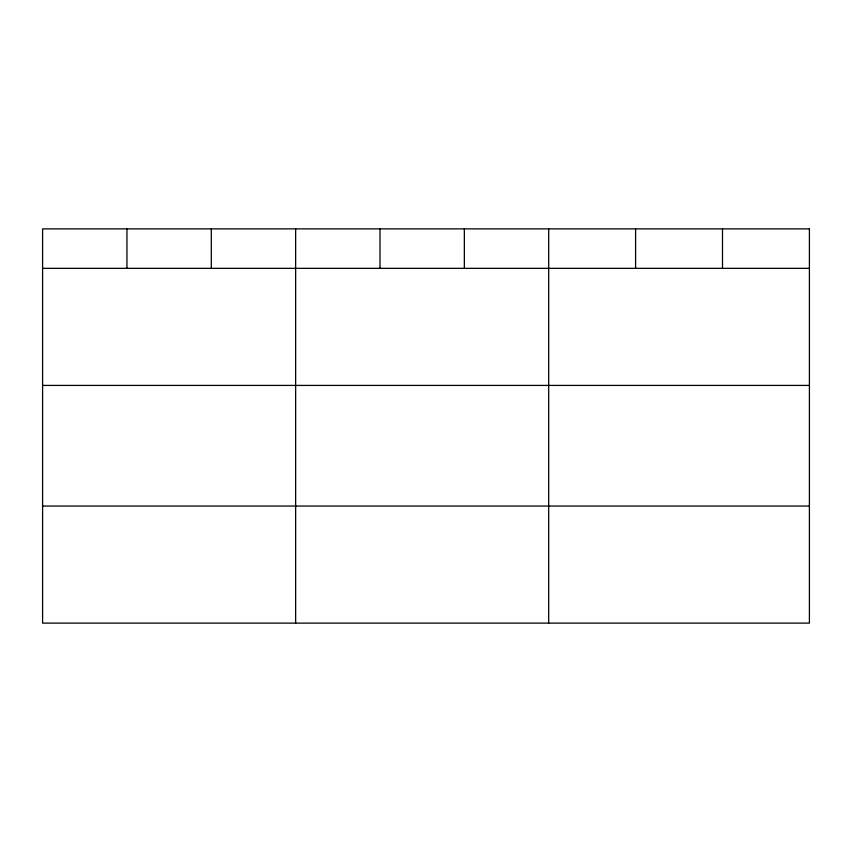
<?xml version="1.0" encoding="UTF-8"?>
<svg xmlns="http://www.w3.org/2000/svg" width="852" height="852" viewBox="0 0 852 852"><rect width="100%" height="100%" fill="white"/><g stroke="black" fill="none" stroke-linecap="round" stroke-linejoin="round"><path stroke-width="1.28" d="M42.6 268.337L809.4 268.337M42.6 385.413L809.4 385.413M42.6 506.045L809.4 506.045M722.496 228.879L722.496 268.337M635.592 228.879L635.592 268.337M548.688 228.879L548.688 623.121M464.34 228.879L464.34 268.337M379.992 228.879L379.992 268.337M295.644 228.879L295.644 623.121M211.296 228.879L211.296 268.337M126.948 228.879L126.948 268.337M809.4 228.879L42.6 228.879L42.6 623.121L809.4 623.121L809.4 228.879"/></g></svg>
